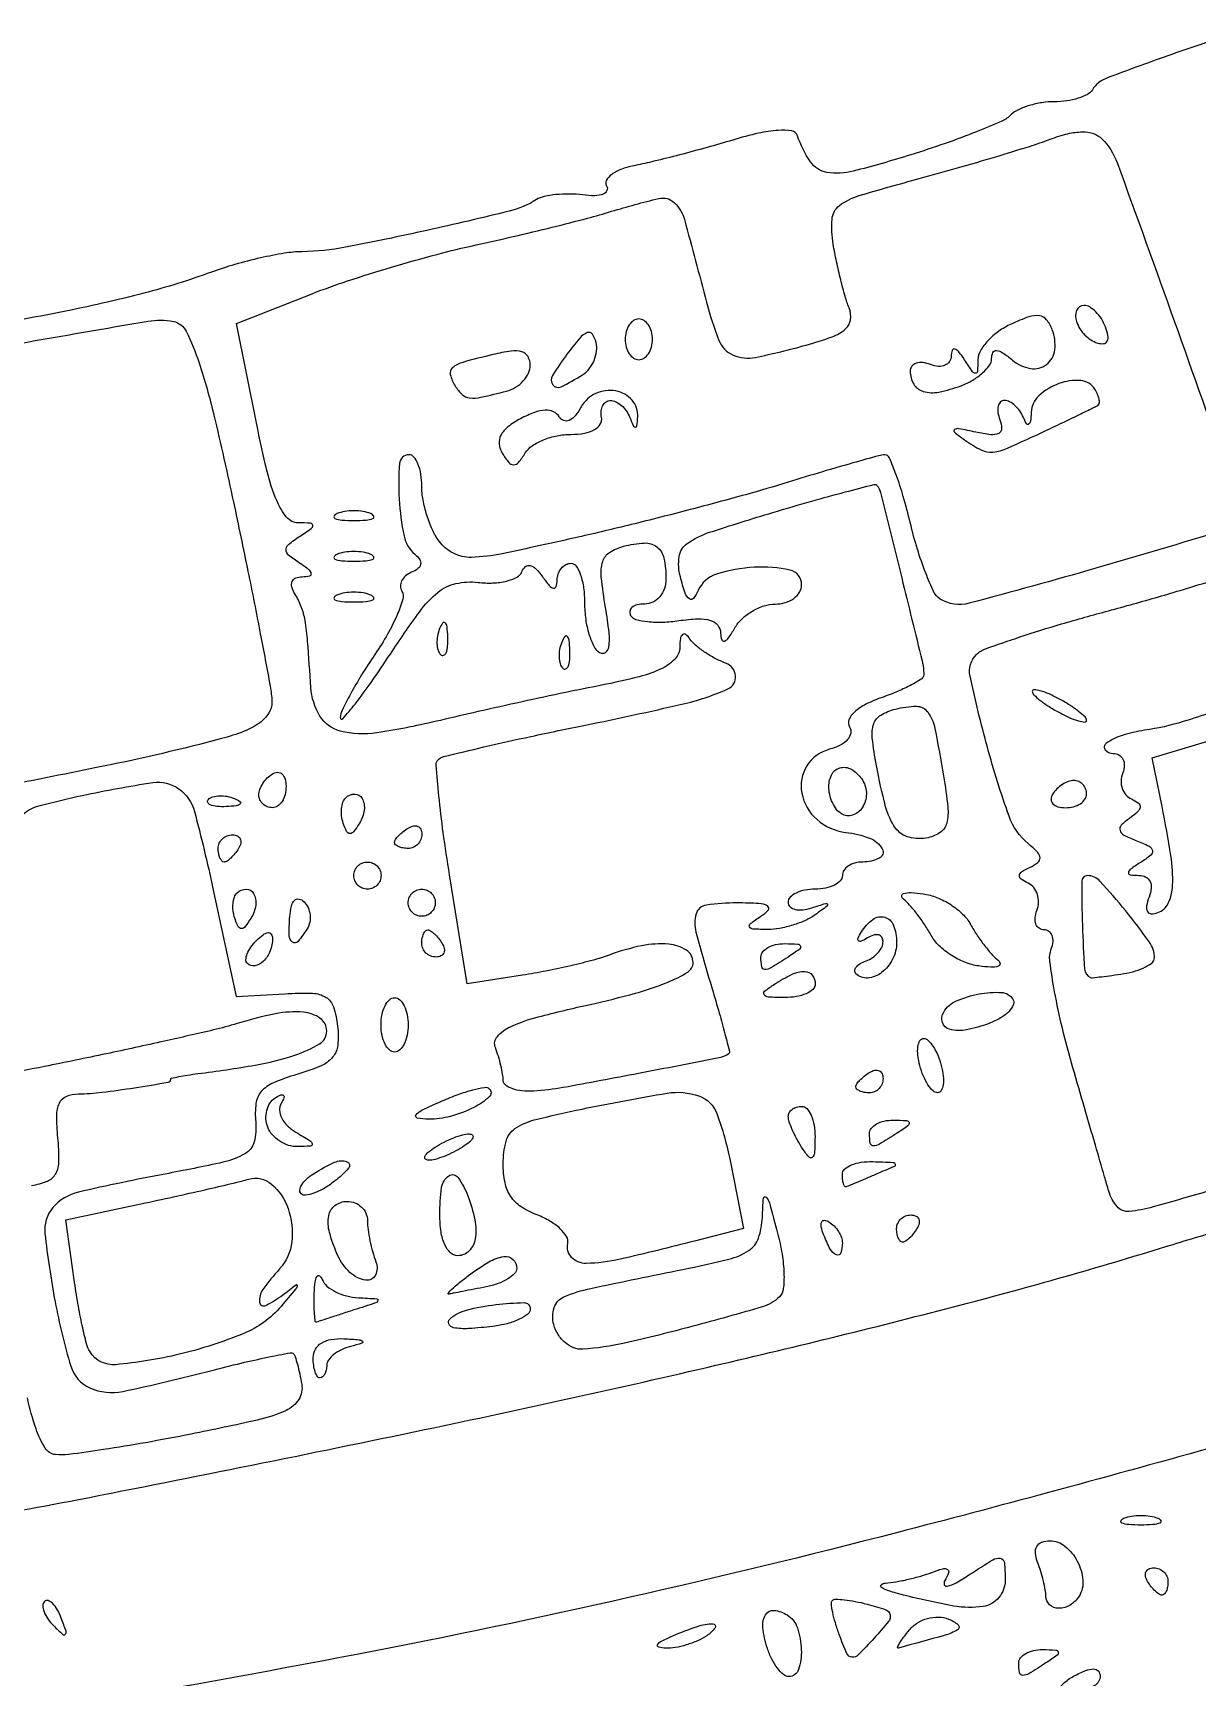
# Model space of a CAD drawing. Extents: x -19 to 322, y 67 to 181.
# Drawn here: x 213.6 to 254.4, y 120.1 to 177.6 of the extents above; entities that cross this region are included whole.
import ezdxf

# ---------------------------------------------------------------- set-up
doc = ezdxf.new("R2010")
doc.units = 0
doc.layers.get('0').update_dxf_attribs({"linetype": 'CONTINUOUS'})

msp = doc.modelspace()

# ---------------------------------------------------------------- linework, layer by layer
for points in [[(255.588, 177.602, 0.004799), (253.354, 176.839, 0.006527), (251.188, 176.044, 0.16453), (250.708, 175.647, -0.134268), (250.535, 175.486, -0.044354), (250.212, 175.351, -0.040431), (249.811, 175.259, -0.036118), (249.384, 175.229, 0.037722), (248.943, 175.195, 0.034645), (248.5, 175.096, 0.036461), (248.116, 174.951, 0.087786), (247.868, 174.777, -0.092721), (247.541, 174.553, -0.008874), (246.647, 174.177, -0.011068), (245.554, 173.769, -0.008514), (244.344, 173.37, -0.012114), (242.335, 172.797, -0.10557), (241.413, 172.758, -0.203403), (240.839, 173.124, -0.06613), (240.375, 174.041, 0.275174), (240.177, 174.206, 0.056967), (239.705, 174.228, 0.039397), (239.017, 174.127, 0.016473), (238.11, 173.887, -0.004994), (237.211, 173.628, -0.004091), (236.246, 173.368, -0.004133), (235.354, 173.144, -0.010872), (234.71, 173.003, 0.036992), (234.231, 172.871, 0.068567), (233.874, 172.685, 0.111913), (233.689, 172.48, 0.272), (233.694, 172.283, -0.245956), (233.706, 172.118, -0.201815), (233.576, 171.994, -0.089568), (233.28, 171.939, -0.033611), (232.857, 171.965, 0.029128), (232.391, 171.998, 0.028168), (231.919, 171.977, 0.029349), (231.507, 171.911, 0.085096), (231.24, 171.802, -0.079466), (230.28, 171.398, -0.005466), (227.403, 170.726, -0.00736), (224.552, 170.137, -0.043188), (223.033, 169.98, 0.036554), (222.411, 169.925, 0.014706), (221.572, 169.762, 0.01446), (220.676, 169.533, 0.017755), (219.855, 169.265, -0.024313), (217.488, 168.529, -0.013994), (214.577, 167.863, -0.009001), (211.79, 167.359, -0.132605)], [(255.307, 160.234, -0.004417), (250.828, 158.899, -0.005538), (246.389, 157.673, -0.205858), (245.376, 157.823, -0.14445), (245.158, 158.066, -0.017456), (244.871, 158.73, -0.01958), (244.581, 159.564, -0.014956), (244.328, 160.496, 0.011549), (244.087, 161.407, 0.018282), (243.834, 162.174, 0.012751), (243.594, 162.775, 0.302988), (243.449, 162.87, 0.064127), (243.23, 162.839, 0.001836), (242.323, 162.586, 0.003694), (241.257, 162.277, 0.00253), (240.051, 161.91, -0.007629), (238.566, 161.475, -0.003492), (236.617, 160.951, -0.003458), (234.556, 160.428, -0.004764), (232.697, 159.988, -0.004025), (230.039, 159.408, -0.044638), (228.961, 159.281, -0.125113), (228.329, 159.423, -0.117992), (227.826, 159.85, -0.051075), (227.594, 160.247, -0.03062), (227.398, 160.758, -0.030426), (227.265, 161.296, -0.045818), (227.22, 161.776, 0.038781), (227.188, 162.196, 0.057853), (227.089, 162.551, 0.076056), (226.945, 162.793, 0.22387), (226.774, 162.873, 0.390991), (226.441, 162.566, 0.034954), (226.429, 161.323, 0.036128), (226.601, 160.025, 0.17064), (226.983, 159.392, -0.073956), (227.148, 159.208, -0.196109), (227.182, 159.038, -0.185473), (227.088, 158.886, -0.065723), (226.861, 158.757, 0.077138), (226.653, 158.633, 0.104051), (226.517, 158.461, 0.121575), (226.474, 158.27, 0.133952), (226.528, 158.089, -0.215677), (226.562, 157.823, -0.027306), (226.358, 157.265, -0.028063), (226.025, 156.595, -0.01983), (225.58, 155.881, 0.010393), (225.116, 155.167, 0.013657), (224.725, 154.496, 0.011133), (224.429, 153.925, 0.114528), (224.369, 153.668, 0.690862), (224.458, 153.634, 0.01431), (224.884, 154.145, 0.013941), (225.448, 154.906, 0.006992), (226.121, 155.897, -0.011555), (227.139, 157.368, -0.06449), (227.797, 158.064, -0.117277), (228.418, 158.364, -0.083581), (229.192, 158.404, 0.039009), (229.713, 158.384, 0.04996), (230.188, 158.451, 0.058934), (230.553, 158.587, 0.17748), (230.73, 158.78, -0.119976), (230.859, 158.956, -0.241586), (231.022, 158.993, -0.13962), (231.221, 158.878, -0.038105), (231.454, 158.597, 0.021325), (231.685, 158.297, 0.161814), (231.836, 158.205, 0.393062), (231.931, 158.259, 0.072317), (231.965, 158.478, -0.07833), (232.004, 158.705, -0.089546), (232.11, 158.897, -0.099425), (232.266, 159.026, -0.123684), (232.448, 159.072, -0.251914), (232.63, 158.974, -0.064068), (232.783, 158.661, -0.049716), (232.888, 158.21, -0.032276), (232.923, 157.674, 0.034736), (232.962, 157.115, 0.039508), (233.078, 156.591, 0.04328), (233.247, 156.171, 0.137703), (233.45, 155.951, 0.291505), (233.654, 155.954, 0.218141), (233.777, 156.149, 0.061728), (233.781, 156.65, 0.012865), (233.657, 157.522, -0.015362), (233.51, 158.591, -0.098518), (233.559, 159.132, -0.179389), (233.799, 159.453, -0.079702), (234.29, 159.669, -0.050351), (235.016, 159.783, -0.180574), (235.457, 159.645, -0.179785), (235.701, 159.252, -0.049843), (235.774, 158.517, -0.083687), (235.718, 158.185, -0.092952), (235.556, 157.902, -0.100538), (235.316, 157.713, -0.116848), (235.033, 157.646, 0.053337), (234.767, 157.618, 0.115624), (234.582, 157.53, 0.188164), (234.507, 157.4, 0.178566), (234.537, 157.25, 0.190128), (234.724, 157.111, 0.039397), (235.135, 157.033, 0.036223), (235.657, 157.014, 0.027275), (236.228, 157.066, -0.026419), (236.89, 157.128, -0.082652), (237.332, 157.073, -0.147995), (237.587, 156.904, -0.169341), (237.689, 156.631, 0.067024), (237.726, 156.398, 0.432731), (237.821, 156.351, 0.15537), (237.966, 156.464, 0.018511), (238.188, 156.815, -0.0733), (238.442, 157.133, -0.054601), (238.802, 157.402, -0.055025), (239.209, 157.585, -0.07832), (239.599, 157.646, 0.071598), (239.953, 157.697, 0.086819), (240.254, 157.846, 0.100366), (240.455, 158.066, 0.135409), (240.526, 158.325, 0.351355), (240.12, 158.832, 0.068981), (238.872, 158.934, 0.062012), (237.538, 158.691, 0.217281), (236.904, 158.121, -0.064463), (236.739, 157.846, -0.408594), (236.593, 157.827, -0.151056), (236.448, 158.029, -0.015592), (236.278, 158.597, -0.099219), (236.234, 159.306, -0.209556), (236.517, 159.767, -0.073423), (237.302, 160.158, -0.005896), (239.515, 160.851, -0.0035), (240.883, 161.251, -0.005695), (242.051, 161.57, -0.001411), (243.069, 161.832, -0.289246), (243.163, 161.801, -0.112859), (243.288, 161.554, -0.000463), (244.03, 158.562, -0.000821), (244.744, 155.654, -0.059845), (244.803, 155.167, -0.253274), (244.73, 155.032, -0.020878), (244.374, 154.82, -0.023948), (243.901, 154.594, -0.015967), (243.342, 154.379, 0.032838), (242.776, 154.139, 0.066947), (242.378, 153.866, 0.107871), (242.183, 153.595, 0.24483), (242.201, 153.35, -0.182126), (242.245, 153.127, -0.141363), (242.137, 152.902, -0.095587), (241.877, 152.704, -0.051312), (241.499, 152.562, 0.19058), (240.711, 151.985, 0.191259), (240.532, 151.026, 0.165654), (241.065, 150.101, 0.152519), (242.07, 149.655, -0.06052), (242.903, 149.455, -0.175399), (243.348, 149.078, -0.43138), (243.25, 148.755, -0.115932), (242.664, 148.617, 0.064853), (242.392, 148.582, 0.082425), (242.161, 148.478, 0.098894), (242.007, 148.323, 0.148195), (241.952, 148.142, -0.191087), (241.88, 147.961, -0.088204), (241.672, 147.807, -0.068025), (241.365, 147.702, -0.048028), (241.001, 147.667, 0.046464), (240.637, 147.633, 0.06642), (240.33, 147.532, 0.086521), (240.123, 147.382, 0.196096), (240.051, 147.207, 0.210007), (240.118, 147.053, 0.129469), (240.295, 146.96, 0.085879), (240.564, 146.945, 0.049125), (240.882, 147.014, -0.003969), (241.368, 147.166, -0.369295), (241.431, 147.138, -0.360133), (241.414, 147.071, -0.003906), (241.001, 146.769, -0.050985), (240.659, 146.572, -0.030205), (240.219, 146.406, -0.029982), (239.754, 146.293, -0.044819), (239.338, 146.256, -0.011288), (238.821, 146.268, -0.26855), (238.703, 146.343, -0.367612), (238.73, 146.46, -0.01604), (239.1, 146.717, 0.07201), (239.352, 146.936, 0.473162), (239.327, 147.079, 0.116665), (239.032, 147.164, 0.010814), (238.269, 147.184, 0.036148), (237.188, 147.111, 0.294814), (236.831, 146.803, 0.137749), (236.825, 146.164, 0.007248), (237.391, 144.178, -0.003409), (237.641, 143.326, -0.005575), (237.84, 142.6, -0.001316), (238.004, 141.966, -0.309403), (237.985, 141.913, -0.107465), (237.632, 141.76, -0.000985), (234.812, 141.214, -0.002617), (232.179, 140.723, -0.030544), (231.141, 140.6, -0.038897), (230.731, 140.608, -0.059841), (230.386, 140.685, -0.080906), (230.151, 140.813, -0.231564), (230.072, 140.975, 0.042739), (230.053, 141.192, 0.015666), (229.991, 141.492, 0.015397), (229.903, 141.819, 0.01783), (229.799, 142.123, -0.278203), (229.868, 142.512, -0.106695), (230.327, 142.853, -0.043582), (231.302, 143.197, -0.008384), (233.125, 143.635, 0.011607), (234.709, 144.026, 0.030362), (235.82, 144.402, 0.04027), (236.534, 144.762, 0.26149), (236.724, 145.101, 0.256701), (236.489, 145.529, 0.120033), (235.87, 145.739, 0.072676), (234.924, 145.685, 0.037865), (233.785, 145.36, -0.022783), (233.23, 145.183, -0.008607), (232.44, 144.985, -0.008504), (231.572, 144.799, -0.010262), (230.75, 144.655), (228.815, 144.356), (228.195, 148.169, -0.005963), (227.974, 149.647, -0.009265), (227.821, 150.926, -0.004122), (227.722, 152.008, -0.220731), (227.791, 152.197, -0.137891), (227.984, 152.306, -0.001652), (229.398, 152.643, -0.004809), (231.045, 153.013, -0.003107), (232.959, 153.411, 0.006858), (236.333, 154.14, 0.047171), (237.942, 154.674, 0.321522), (238.212, 155.132, 0.289632), (237.873, 155.576, -0.032057), (237.499, 155.743, -0.027279), (237.127, 155.964, -0.028191), (236.811, 156.204, -0.066543), (236.613, 156.423, 0.073605), (236.469, 156.579, 0.352675), (236.356, 156.579, 0.1906), (236.279, 156.442, 0.032157), (236.257, 156.135, -0.187096), (236.095, 155.73, -0.092637), (235.644, 155.396, -0.050793), (234.835, 155.1, -0.014137), (233.517, 154.804, 0.003479), (232.261, 154.55, 0.00193), (230.732, 154.223, 0.001924), (229.186, 153.88, 0.003106), (227.873, 153.575, -0.020749), (225.645, 153.139, -0.100424), (224.364, 153.202, -0.195892), (223.654, 153.725, -0.1215), (223.338, 154.727, 0.002813), (223.224, 156.344, 0.023244), (223.134, 157.075, 0.049573), (223.003, 157.551, 0.046686), (222.779, 158.003, -0.068137), (222.671, 158.246, -0.172505), (222.683, 158.436, -0.199414), (222.808, 158.559, -0.092745), (223.034, 158.604, 0.044839), (223.296, 158.63, 0.413562), (223.353, 158.716, 0.185872), (223.271, 158.848, 0.016523), (222.944, 159.079, -0.02521), (222.556, 159.362, -0.226004), (222.468, 159.547, -0.226004), (222.556, 159.732, -0.02521), (222.944, 160.015, 0.009101), (223.352, 160.294, 0.272688), (223.401, 160.403, 0.364828), (223.326, 160.475, 0.012658), (222.89, 160.49, -0.223238), (222.489, 160.683, -0.071879), (222.14, 161.266, -0.039499), (221.804, 162.292, -0.010349), (221.431, 163.984), (220.737, 167.471), (223.385, 168.51, -0.013753), (224.621, 168.956, -0.007465), (226.162, 169.44, -0.007432), (227.746, 169.885, -0.011662), (229.121, 170.216, 0.00405), (230.426, 170.509, 0.003498), (231.79, 170.837, 0.003522), (233.023, 171.152, 0.010218), (233.87, 171.393, -0.016279), (235.522, 171.841, -0.254162), (236.069, 171.693, -0.135776), (236.421, 171.103, -0.003821), (237.19, 168.219, 0.031185), (237.63, 166.868, 0.198949), (238.122, 166.361, 0.154001), (238.904, 166.281, 0.016844), (240.683, 166.71, 0.019254), (241.593, 167.001, 0.091882), (242.062, 167.277, 0.18193), (242.237, 167.6, 0.12911), (242.187, 168.015, -0.024111), (242.049, 168.419, -0.009046), (241.894, 168.997, -0.008937), (241.747, 169.635, -0.010729), (241.632, 170.239, -0.059149), (241.591, 171.114, -0.215104), (241.848, 171.593, -0.091226), (242.539, 171.945, -0.006373), (244.643, 172.54, 0.003568), (245.984, 172.912, 0.003502), (247.329, 173.306, 0.003446), (248.503, 173.667, 0.013274), (249.225, 173.916, -0.028177), (249.849, 174.11, -0.059553), (250.35, 174.174, -0.080902), (250.745, 174.113, -0.118138), (251.043, 173.93, -0.1094), (251.575, 173.097, -0.001575), (253.585, 167.527, -0.001961), (255.526, 162.026, -0.084044)], [(213.113, 166.767, -0.001743), (217.637, 167.549, -0.089883), (218.524, 167.539, -0.236119), (218.97, 167.196, -0.032911), (219.423, 166.085, -0.022156), (219.94, 164.261, -0.005397), (220.627, 161.21, -0.002172), (221.135, 158.784, -0.003023), (221.567, 156.608, -0.001853), (221.912, 154.774, -0.038673), (221.971, 154.219, -0.148098), (221.865, 153.833, -0.095294), (221.546, 153.491, -0.064972), (221, 153.192, -0.028175), (220.211, 152.935, -0.014543), (216.057, 151.966, -0.003272), (208.932, 150.569, -0.002885)], [(256.231, 137.523, -0.001501), (252.841, 136.542, -0.048105), (251.994, 136.385, -0.240116), (251.573, 136.556, -0.109177), (251.281, 137.094, 0.000571), (251.134, 137.602, 0.000071), (250.814, 138.706, 0.000084), (250.433, 140.018, 0.000069), (250.027, 141.416, -0.011008), (249.657, 142.801, -0.014617), (249.386, 144.077, -0.011898), (249.218, 145.14, -0.125463), (249.269, 145.574, 0.067798), (249.329, 145.829, 0.115584), (249.3, 146.045, 0.15246), (249.187, 146.188, 0.151379), (249.014, 146.241, -0.155258), (248.841, 146.296, -0.152202), (248.73, 146.442, -0.113648), (248.702, 146.662, -0.066163), (248.764, 146.923, 0.083089), (248.822, 147.204, 0.086686), (248.783, 147.484, 0.092542), (248.655, 147.719, 0.112684), (248.459, 147.874, -0.042663), (248.211, 148.018, -0.269203), (248.152, 148.146, -0.231942), (248.231, 148.275, -0.033409), (248.511, 148.428, 0.05217), (248.798, 148.599, 0.252265), (248.876, 148.765, 0.181555), (248.788, 148.962, 0.027171), (248.462, 149.259, -0.137463), (247.788, 150.22, -0.017809), (247.031, 152.637, -0.013978), (246.424, 155.123, -0.254592), (246.647, 155.879, -0.111327), (246.97, 156.083, -0.005454), (248.173, 156.496, -0.00862), (249.627, 156.95, -0.006098), (251.273, 157.412, 0.005252), (253.019, 157.899, 0.005081), (254.774, 158.427, 0.005027)], [(255.872, 154.196, -0.012096), (253.891, 153.532, -0.039093), (252.537, 153.229, 0.04148), (251.755, 153.049, 0.080669), (251.185, 152.76, 0.43036), (251.158, 152.547, 0.225092), (251.427, 152.419, -0.126709), (251.637, 152.365, -0.151169), (251.778, 152.219, -0.128588), (251.825, 151.997, -0.080517), (251.771, 151.737, 0.082155), (251.714, 151.459, 0.090516), (251.753, 151.187, 0.098237), (251.88, 150.963, 0.117578), (252.076, 150.823, -0.063078), (252.314, 150.688, -0.262904), (252.378, 150.543, -0.184624), (252.293, 150.373, -0.03257), (252.01, 150.145, 0.043699), (251.722, 149.903, 0.272886), (251.676, 149.723, 0.206806), (251.81, 149.56, 0.026708), (252.234, 149.371, -0.020864), (252.692, 149.173, -0.233663), (252.81, 149.021, -0.281109), (252.75, 148.855, -0.028383), (252.393, 148.599, 0.012604), (252.041, 148.364, 0.211977), (251.971, 148.246, 0.414052), (252.031, 148.17, 0.027556), (252.338, 148.149, -0.111966), (252.579, 148.092, -0.170433), (252.729, 147.939, -0.137562), (252.769, 147.699, -0.064552), (252.694, 147.39, 0.043742), (252.605, 147.079, 0.177281), (252.636, 146.887, 0.265178), (252.769, 146.807, 0.089797), (253, 146.844, 0.203563), (253.366, 147.175, 0.098483), (253.517, 147.801, 0.048689), (253.457, 148.84, 0.011358), (253.15, 150.56), (252.804, 152.265), (257.357, 153.632, 0.010384)], [(213.257, 150.292, -0.118137), (213.808, 150.586, -0.010788), (215.333, 150.947, -0.015539), (217.803, 151.397, -0.194358), (218.709, 151.18, -0.174748), (219.26, 150.385, -0.012093), (219.908, 147.69), (220.72, 143.911), (222.426, 144.007, -0.02099), (223.397, 144.021, -0.131445), (223.869, 143.88, -0.180503), (224.13, 143.546, -0.047573), (224.275, 142.872, -0.054053), (224.28, 142.208, -0.15113), (224.1, 141.784, -0.119114), (223.68, 141.475, -0.027704), (222.849, 141.18, 0.028292), (222.029, 140.888, 0.114677), (221.602, 140.579, 0.147593), (221.413, 140.159, 0.058248), (221.405, 139.519, -0.091986), (221.349, 138.821, -0.199016), (221.027, 138.403, -0.076999), (220.259, 138.107, -0.006905), (218.231, 137.695, 0.010081), (215.194, 137.059, 0.159552), (214.303, 136.52, 0.208391), (214.022, 135.615, 0.018951), (214.38, 133.225, 0.025983), (214.928, 130.973, 0.21906), (215.6, 130.209, 0.157372), (216.751, 130.087, 0.012056), (219.823, 130.809, -0.005132), (220.898, 131.077, -0.008161), (221.823, 131.282, -0.003011), (222.615, 131.439, -0.254501), (222.728, 131.403, -0.115206), (222.785, 131.307, -0.010269), (222.865, 131.035, -0.012962), (222.945, 130.702, -0.009751), (223.017, 130.333, -0.186451), (222.912, 129.803, -0.147007), (222.467, 129.417, -0.05056), (221.454, 129.08, -0.006057), (219.142, 128.591, -0.004979), (217.543, 128.29, -0.006575), (216.08, 128.049, -0.004867), (214.853, 127.876, -0.06228), (214.39, 127.873, -0.229781), (214.03, 128.104, -0.05301), (213.712, 128.774, -0.034132), (213.412, 129.862, -0.010859)], [(213.558, 137.298, 0.060798), (214.108, 137.446, 0.172757), (214.4, 137.705, 0.125314), (214.515, 138.151, 0.025903), (214.476, 138.967, -0.023729), (214.435, 139.744, -0.110412), (214.53, 140.18, -0.186219), (214.772, 140.413, -0.095396), (215.189, 140.501, 0.024773), (216.021, 140.558, 0.009769), (217.158, 140.715, 0.002793), (218.341, 140.909, 0.365772), (218.429, 141.014, -0.348987), (218.457, 141.049, -0.006225), (218.708, 141.104, -0.012583), (219.015, 141.159, -0.007695), (219.38, 141.21, 0.013108), (221.387, 141.509, 0.036148), (222.773, 141.857, 0.053957), (223.638, 142.25, 0.265091), (223.894, 142.699, 0.24268), (223.665, 143.144, 0.134393), (223.076, 143.359, 0.070398), (222.1, 143.304, 0.025856), (220.757, 142.963, -0.017746), (219.927, 142.738, -0.002536), (218.207, 142.346, -0.002881), (216.167, 141.903, -0.002455), (214.01, 141.459, 0.003327), (210.547, 140.741, 0.05038)], [(210.575, 125.507, 0.010916), (215.205, 126.304, 0.003404), (227.322, 128.749, 0.005618), (237.521, 130.999, 0.006624), (246.114, 133.117, 0.011063), (253.278, 135.154, -0.003155), (255.352, 135.78, -0.005147)], [(260.449, 129.67, -0.000356), (254.837, 128.1, -0.002128), (249.167, 126.544, -0.002602), (243.852, 125.14, -0.015694), (225.01, 120.892, -0.012372), (204.382, 117.444, -0.012283), (183.415, 114.994, -0.014636), (163.544, 113.751, -0.01034)]]:
    msp.add_lwpolyline(points, format="xyb")
for points in [[(251.168, 167.348, 0.049992), (251.023, 167.636, 0.054888), (250.827, 167.879, 0.062067), (250.614, 168.046, 0.13514), (250.415, 168.101, 0.310331), (250.156, 167.923, 0.180578), (250.153, 167.531, 0.106345), (250.445, 167.064, 0.120025), (250.892, 166.784, 0.108271), (251.102, 166.761, 0.257062), (251.226, 166.849, 0.161356), (251.253, 167.046, 0.045328)], [(235.299, 166.913, 0.064853), (235.263, 167.185, 0.082425), (235.159, 167.416, 0.098894), (235.005, 167.57, 0.148195), (234.824, 167.625, 0.148195), (234.642, 167.57, 0.098894), (234.488, 167.416, 0.082425), (234.384, 167.185, 0.064853), (234.348, 166.913, 0.064853), (234.384, 166.64, 0.082425), (234.488, 166.409, 0.098894), (234.642, 166.255, 0.148195), (234.824, 166.2, 0.148195), (235.005, 166.255, 0.098894), (235.159, 166.409, 0.082425), (235.263, 166.64, 0.064853)], [(246.11, 165.29, 0.041899), (246.519, 165.485, 0.049803), (246.865, 165.736, 0.057242), (247.103, 166.003, 0.154765), (247.179, 166.243, -0.113445), (247.226, 166.45, -0.309355), (247.35, 166.52, -0.130572), (247.566, 166.444, -0.023067), (247.912, 166.183, 0.13036), (248.537, 165.894, 0.210023), (249.098, 166.031, 0.20163), (249.391, 166.545, 0.122483), (249.304, 167.25, 0.078917), (249.105, 167.595, 0.190328), (248.853, 167.737, 0.119647), (248.485, 167.7, 0.023718), (247.867, 167.448, 0.046512), (247.424, 167.191, 0.049854), (247.047, 166.861, 0.055552), (246.787, 166.512, 0.129244), (246.7, 166.2, -0.012967), (246.683, 165.789, -0.394644), (246.614, 165.725, -0.246494), (246.509, 165.78, -0.00759), (246.228, 166.2, 0.024208), (246.029, 166.478, 0.156742), (245.887, 166.573, 0.394239), (245.796, 166.526, 0.083809), (245.761, 166.333, -0.140917), (245.701, 166.135, -0.150353), (245.546, 166.005, -0.119728), (245.313, 165.967, -0.072898), (245.04, 166.028, 0.0611), (244.768, 166.096, 0.107256), (244.537, 166.075, 0.150541), (244.386, 165.97, 0.16858), (244.328, 165.803, 0.133844), (244.453, 165.345, 0.191794), (244.781, 165.09, 0.120077), (245.334, 165.067, 0.041008)], [(232.851, 165.67, 0.084991), (233.083, 165.88, 0.067856), (233.255, 166.172, 0.068081), (233.341, 166.497, 0.086854), (233.326, 166.807, 0.099478), (233.198, 167.093, 0.347216), (233.016, 167.146, 0.121586), (232.752, 166.954, 0.015172), (232.307, 166.394, 0.023791), (231.799, 165.641, 0.306684), (231.815, 165.319, 0.36005), (232.101, 165.25, 0.027181)], [(230.19, 165.102, 0.072554), (230.508, 165.236, 0.070605), (230.778, 165.457, 0.075785), (230.96, 165.727, 0.11069), (231.022, 166.006, 0.13092), (230.942, 166.306, 0.19535), (230.731, 166.471, 0.103863), (230.347, 166.498, 0.024975), (229.715, 166.38, 0.008171), (228.657, 166.107, 0.106302), (228.299, 165.921, 0.290483), (228.22, 165.677, 0.075595), (228.389, 165.281, 0.066534), (228.638, 164.977, 0.164538), (228.898, 164.859, 0.080328), (229.293, 164.883, 0.008539)], [(249.08, 163.72, 0.001095), (249.729, 164.028, 0.001568), (250.303, 164.305, 0.000839), (250.788, 164.542, 0.024266), (250.909, 164.608, 0.243381), (250.953, 164.681, 0.067986), (250.943, 164.817, 0.052228), (250.887, 164.989, 0.034194), (250.79, 165.173, 0.240601), (250.301, 165.47, 0.10602), (249.531, 165.362, 0.099336), (248.836, 164.938, 0.196659), (248.567, 164.362, -0.018708), (248.54, 164.047, -0.220013), (248.476, 163.945, -0.430284), (248.395, 163.964, -0.035851), (248.29, 164.18, 0.056357), (248.167, 164.407, 0.057449), (247.997, 164.6, 0.063419), (247.808, 164.73, 0.120376), (247.629, 164.774, 0.193026), (247.491, 164.719, 0.144932), (247.409, 164.575, 0.096536), (247.4, 164.356, 0.053503), (247.469, 164.096, -0.087905), (247.528, 163.791, -0.285595), (247.426, 163.622, -0.148678), (247.153, 163.573, -0.025122), (246.622, 163.662, 0.006656), (246.029, 163.785, 0.198201), (245.881, 163.755, 0.504484), (245.877, 163.664, 0.015068), (246.228, 163.397, 0.036465), (246.816, 163.039, 0.147871), (247.224, 162.964, 0.076759), (247.738, 163.104, 0.005545)], [(230.848, 162.935, -0.104861), (231.091, 163.185, -0.050617), (231.488, 163.395, -0.047068), (231.963, 163.538, -0.049618), (232.448, 163.586, 0.043529), (232.916, 163.627, 0.083466), (233.27, 163.752, 0.125613), (233.473, 163.945, 0.192646), (233.517, 164.18, -0.07063), (233.504, 164.407, -0.101674), (233.561, 164.6, -0.125269), (233.677, 164.727, -0.146628), (233.834, 164.774, -0.117038), (234.018, 164.73, -0.06394), (234.212, 164.6, -0.058299), (234.385, 164.407, -0.058288), (234.509, 164.18, 0.01027), (234.639, 163.875, 0.30932), (234.707, 163.834, 0.36718), (234.759, 163.884, 0.011982), (234.786, 164.195, 0.197506), (234.586, 164.781, 0.169937), (234.016, 165.104, 0.151545), (233.317, 165.019, 0.160872), (232.808, 164.553, -0.04344), (232.595, 164.239, -0.115992), (232.383, 164.076, -0.200574), (232.191, 164.07, -0.164066), (232.033, 164.202, 0.147657), (231.831, 164.38, 0.120764), (231.546, 164.435, 0.079005), (231.167, 164.355, 0.031544), (230.683, 164.134, 0.041894), (230.239, 163.847, 0.10527), (229.992, 163.554, 0.146986), (229.93, 163.25, 0.116067), (230.037, 162.93, 0.031898), (230.268, 162.604, 0.227973), (230.438, 162.523, 0.222977), (230.61, 162.605, 0.03056)], [(225.438, 160.812, 0.057986), (225.168, 160.886, 0.037979), (224.844, 160.911, 0.037979), (224.521, 160.886, 0.057986), (224.25, 160.812, 0.174857), (224.151, 160.723, 0.447206), (224.18, 160.643, 0.078554), (224.421, 160.587, 0.017491), (224.844, 160.572, 0.017491), (225.268, 160.587, 0.078554), (225.509, 160.643, 0.447206), (225.538, 160.723, 0.174857)], [(225.438, 159.386, 0.057986), (225.168, 159.461, 0.037979), (224.844, 159.485, 0.037979), (224.521, 159.461, 0.057986), (224.25, 159.386, 0.174857), (224.151, 159.297, 0.447206), (224.18, 159.217, 0.078554), (224.421, 159.162, 0.017491), (224.844, 159.147, 0.017491), (225.268, 159.162, 0.078554), (225.509, 159.217, 0.447206), (225.538, 159.297, 0.174857)], [(225.438, 157.961, 0.057986), (225.168, 158.035, 0.037979), (224.844, 158.06, 0.037979), (224.521, 158.035, 0.057986), (224.25, 157.961, 0.174857), (224.151, 157.872, 0.447206), (224.18, 157.792, 0.078554), (224.421, 157.736, 0.017491), (224.844, 157.721, 0.017491), (225.268, 157.736, 0.078554), (225.509, 157.792, 0.447206), (225.538, 157.872, 0.174857)], [(228.133, 156.498, 0.018894), (228.105, 156.852, 0.168741), (228.038, 156.991, 0.470617), (227.951, 156.983, 0.054073), (227.846, 156.785, 0.051402), (227.772, 156.525, 0.05415), (227.754, 156.26, 0.060344), (227.792, 156.029, 0.126455), (227.884, 155.874, 0.296942), (227.988, 155.852, 0.208169), (228.075, 155.939, 0.077125), (228.128, 156.167, 0.028489)], [(232.41, 156.023, 0.018894), (232.382, 156.377, 0.168741), (232.315, 156.516, 0.470617), (232.228, 156.508, 0.054073), (232.123, 156.31, 0.051402), (232.049, 156.05, 0.05415), (232.031, 155.785, 0.060344), (232.069, 155.554, 0.126455), (232.161, 155.399, 0.296942), (232.265, 155.377, 0.208169), (232.352, 155.464, 0.077125), (232.405, 155.692, 0.028489)], [(250.505, 153.573, 0.205392), (250.454, 153.694, 0.023718), (250.226, 153.891, 0.025446), (249.919, 154.108, 0.018122), (249.555, 154.32, 0.018363), (249.19, 154.498, 0.03505), (248.884, 154.609, 0.048507), (248.667, 154.649, 0.439016), (248.604, 154.591, 0.205392), (248.656, 154.47, 0.023718), (248.884, 154.274, 0.025446), (249.191, 154.057, 0.018122), (249.555, 153.845, 0.018363), (249.92, 153.666, 0.03505), (250.226, 153.555, 0.048507), (250.442, 153.516, 0.439016)], [(243.143, 151.997, -0.018245), (242.999, 152.957, -0.110145), (243.052, 153.456, -0.180451), (243.299, 153.759, -0.068689), (243.811, 153.971, -0.061944), (244.545, 154.069, -0.243609), (244.94, 153.869, -0.106805), (245.192, 153.289, -0.008444), (245.496, 151.629, -0.014008), (245.645, 150.535, -0.088343), (245.607, 149.976, -0.179591), (245.389, 149.657, -0.102333), (244.956, 149.468, -0.11404), (244.289, 149.481, -0.177265), (243.818, 149.802, -0.09171), (243.468, 150.545, -0.017833)], [(221.518, 150.965, -0.089642), (221.553, 151.158, -0.053229), (221.658, 151.367, -0.051032), (221.811, 151.561, -0.06081), (221.993, 151.706, -0.139169), (222.174, 151.757, -0.191142), (222.329, 151.696, -0.138808), (222.434, 151.521, -0.066118), (222.468, 151.259, -0.062283), (222.433, 150.976, -0.080552), (222.329, 150.736, -0.097988), (222.174, 150.575, -0.153634), (221.993, 150.518, -0.092995), (221.812, 150.552, -0.096318), (221.658, 150.649, -0.099231), (221.554, 150.795, -0.105429)], [(241.476, 151.259, -0.131397), (241.596, 151.705, -0.221941), (241.907, 151.923, -0.194118), (242.309, 151.838, -0.106623), (242.664, 151.469, -0.144545), (242.793, 150.996, -0.137775), (242.649, 150.519, -0.173073), (242.308, 150.255, -0.22115), (241.919, 150.301, -0.093559), (241.749, 150.456, -0.052935), (241.606, 150.695, -0.050295), (241.509, 150.977, -0.057944)], [(250.505, 150.993, 0.092995), (250.471, 151.175, 0.096318), (250.374, 151.329, 0.099231), (250.229, 151.432, 0.105429), (250.058, 151.469, 0.089642), (249.865, 151.434, 0.053229), (249.656, 151.329, 0.051032), (249.463, 151.175, 0.06081), (249.317, 150.993, 0.139169), (249.266, 150.813, 0.191142), (249.327, 150.658, 0.138808), (249.502, 150.553, 0.066118), (249.764, 150.518, 0.062283), (250.048, 150.554, 0.080552), (250.288, 150.658, 0.097988), (250.448, 150.812, 0.153634)], [(219.746, 150.805, -0.126455), (219.901, 150.897, -0.060344), (220.132, 150.935, -0.05415), (220.397, 150.917, -0.051402), (220.657, 150.843, -0.054073), (220.855, 150.737, -0.470617), (220.863, 150.651, -0.168741), (220.724, 150.584, -0.018894), (220.37, 150.556, -0.028489), (220.039, 150.561, -0.077125), (219.811, 150.613, -0.208169), (219.724, 150.701, -0.296942)], [(224.557, 150.865, -0.198339), (224.872, 150.996, -0.274516), (225.13, 150.844, -0.160291), (225.206, 150.434, -0.105175), (225.043, 149.979, -0.024362), (224.838, 149.682, -0.233206), (224.705, 149.615, -0.286646), (224.59, 149.687, -0.033951), (224.47, 149.977, -0.052621), (224.415, 150.228, -0.052345), (224.413, 150.486, -0.057227), (224.462, 150.711, -0.115259)], [(226.27, 149.302, -0.151918), (226.301, 149.402, -0.038439), (226.41, 149.536, -0.035638), (226.563, 149.677, -0.029505), (226.745, 149.805, -0.082592), (226.927, 149.88, -0.161196), (227.081, 149.865, -0.182303), (227.183, 149.764, -0.108972), (227.22, 149.596, -0.093332), (227.184, 149.404, -0.09642), (227.081, 149.24, -0.099167), (226.927, 149.131, -0.105053), (226.745, 149.093, -0.042167), (226.563, 149.108, -0.061769), (226.41, 149.154, -0.081139), (226.305, 149.222, -0.210953)], [(220.092, 149.093, -0.105053), (220.131, 149.274, -0.099167), (220.24, 149.428, -0.09642), (220.404, 149.532, -0.093332), (220.596, 149.568, -0.108972), (220.764, 149.531, -0.182303), (220.865, 149.428, -0.161196), (220.88, 149.274, -0.082592), (220.805, 149.093, -0.029505), (220.677, 148.911, -0.035638), (220.536, 148.757, -0.038439), (220.402, 148.648, -0.151918), (220.302, 148.617, -0.210953), (220.222, 148.653, -0.081139), (220.154, 148.757, -0.061769), (220.108, 148.911, -0.042167)], [(224.844, 148.142, -0.099038), (224.881, 148.323, -0.097945), (224.984, 148.478, -0.097945), (225.138, 148.581, -0.099038), (225.32, 148.617, -0.099038), (225.501, 148.581, -0.097945), (225.655, 148.478, -0.097945), (225.759, 148.323, -0.099038), (225.795, 148.142, -0.099038), (225.759, 147.961, -0.097945), (225.655, 147.807, -0.097945), (225.501, 147.703, -0.099038), (225.32, 147.667, -0.099038), (225.138, 147.703, -0.097945), (224.984, 147.807, -0.097945), (224.881, 147.961, -0.099038)], [(251.812, 144.711, 0.032544), (252.221, 144.804, 0.046466), (252.567, 144.943, 0.056137), (252.808, 145.103, 0.221584), (252.881, 145.26, 0.155419), (252.705, 145.815, 0.016561), (251.875, 146.906, 0.014616), (250.974, 147.949, 0.210362), (250.536, 148.142, 0.413248), (250.337, 147.944, 0.008546), (250.359, 146.403, 0.008976), (250.434, 144.862, 0.294454), (250.646, 144.576, 0.115663), (250.718, 144.567, 0.00324), (251.029, 144.601, 0.006467), (251.395, 144.648, 0.004379)], [(220.756, 147.538, -0.198339), (221.071, 147.669, -0.274516), (221.328, 147.517, -0.160291), (221.404, 147.108, -0.105175), (221.241, 146.653, -0.024362), (221.037, 146.356, -0.233206), (220.903, 146.289, -0.286646), (220.788, 146.36, -0.033951), (220.669, 146.651, -0.052621), (220.614, 146.902, -0.052345), (220.612, 147.159, -0.057227), (220.66, 147.385, -0.115259)], [(226.745, 147.192, -0.099038), (226.782, 147.373, -0.097945), (226.885, 147.527, -0.097945), (227.039, 147.631, -0.099038), (227.22, 147.667, -0.099038), (227.402, 147.631, -0.097945), (227.556, 147.527, -0.097945), (227.659, 147.373, -0.099038), (227.696, 147.192, -0.099038), (227.659, 147.01, -0.097945), (227.556, 146.856, -0.097945), (227.402, 146.753, -0.099038), (227.22, 146.717, -0.099038), (227.039, 146.753, -0.097945), (226.885, 146.856, -0.097945), (226.782, 147.01, -0.099038)], [(245.065, 146.047, 0.0205), (244.839, 146.421, 0.017806), (244.572, 146.793, 0.018174), (244.307, 147.112, 0.049074), (244.09, 147.312, -0.23124), (244.031, 147.428, -0.340502), (244.096, 147.516, -0.081626), (244.36, 147.546, -0.022154), (244.779, 147.506, -0.061474), (245.261, 147.376, -0.046658), (245.747, 147.124, -0.047644), (246.165, 146.794, -0.076395), (246.442, 146.435, 0.0205), (246.668, 146.062, 0.017806), (246.934, 145.69, 0.018174), (247.199, 145.37, 0.049074), (247.416, 145.171, -0.23124), (247.476, 145.054, -0.340502), (247.41, 144.966, -0.081626), (247.147, 144.937, -0.022154), (246.728, 144.977, -0.061474), (246.246, 145.106, -0.046658), (245.759, 145.359, -0.047644), (245.341, 145.688, -0.076395)], [(222.599, 146.711, -0.04065), (222.655, 147.068, -0.133451), (222.769, 147.275, -0.256795), (222.922, 147.322, -0.14663), (223.098, 147.227, -0.091321), (223.237, 147.025, -0.076752), (223.307, 146.773, -0.076674), (223.297, 146.512, -0.090797), (223.207, 146.283, -0.033772), (222.888, 145.837, -0.392352), (222.694, 145.811, -0.242189), (222.576, 146.036, -0.020535)], [(227.22, 145.766, -0.042167), (227.236, 145.948, -0.061769), (227.282, 146.102, -0.081139), (227.35, 146.206, -0.210953), (227.43, 146.241, -0.151918), (227.53, 146.21, -0.038439), (227.664, 146.102, -0.035638), (227.805, 145.948, -0.029505), (227.933, 145.766, -0.082592), (228.008, 145.585, -0.161196), (227.993, 145.431, -0.182303), (227.892, 145.328, -0.108972), (227.724, 145.291, -0.093332), (227.532, 145.327, -0.09642), (227.368, 145.431, -0.099167), (227.259, 145.585, -0.105053)], [(242.783, 145.158, 0.064182), (243.01, 145.274, 0.062661), (243.203, 145.444, 0.068002), (243.333, 145.641, 0.112847), (243.377, 145.834, 0.148641), (243.332, 145.982, 0.191612), (243.216, 146.062, 0.13264), (243.039, 146.054, 0.062426), (242.829, 145.958, -0.029004), (242.611, 145.841, -0.315645), (242.518, 145.857, -0.315645), (242.501, 145.95, -0.029004), (242.619, 146.168, -0.092577), (243.021, 146.609, -0.237729), (243.434, 146.685, -0.234765), (243.744, 146.398, -0.090954), (243.852, 145.806, -0.116251), (243.713, 145.216, -0.113431), (243.325, 144.744, -0.144047), (242.842, 144.556, -0.220793), (242.427, 144.708, -0.216046), (242.386, 144.816, -0.152265), (242.434, 144.938, -0.092456), (242.573, 145.06, -0.047254)], [(221.431, 145.869, -0.034019), (221.664, 146.072, -0.131573), (221.84, 146.144, -0.290264), (221.949, 146.093, -0.142677), (221.993, 145.94, -0.094783), (221.91, 145.505, -0.102202), (221.673, 145.144, -0.145728), (221.376, 144.983, -0.253202), (221.114, 145.061, -0.212536), (221.062, 145.197, -0.080535), (221.106, 145.4, -0.061283), (221.234, 145.636, -0.041736)], [(239.1, 145.291, -0.17131), (239.164, 145.472, -0.095191), (239.345, 145.624, -0.075283), (239.614, 145.726, -0.055234), (239.932, 145.759, -0.011938), (240.397, 145.744, -0.327416), (240.486, 145.67, -0.309569), (240.445, 145.559, -0.011213), (240.051, 145.291, -0.007234), (239.451, 144.915, -0.137048), (239.239, 144.856, -0.364836), (239.13, 144.948, -0.042895)], [(239.576, 144.341, -0.031558), (240.194, 144.687, -0.112355), (240.634, 144.787, -0.234725), (240.895, 144.658, -0.163584), (241.001, 144.341, -0.210568), (240.921, 144.159, -0.082215), (240.687, 144.007, -0.062416), (240.341, 143.905, -0.042523), (239.932, 143.873, -0.011293), (239.365, 143.889, -0.220444), (239.213, 143.969, -0.409657), (239.229, 144.093, -0.023197)], [(245.5, 143.366, -0.151602), (245.946, 143.753, -0.057865), (246.74, 143.999, -0.059089), (247.526, 144.051, -0.246132), (247.922, 143.817, -0.237826), (247.939, 143.619, -0.098768), (247.788, 143.388, -0.067884), (247.492, 143.157, -0.04111), (247.091, 142.967, -0.04323), (246.302, 142.744, -0.108961), (245.709, 142.761, -0.258697), (245.456, 142.998, -0.219944)], [(225.795, 142.915, -0.048028), (225.83, 143.279, -0.068025), (225.934, 143.586, -0.088204), (226.089, 143.793, -0.191087), (226.27, 143.865, -0.191087), (226.451, 143.793, -0.088204), (226.606, 143.586, -0.068025), (226.71, 143.279, -0.048028), (226.745, 142.915, -0.048028), (226.71, 142.551, -0.068025), (226.606, 142.244, -0.088204), (226.451, 142.037, -0.191087), (226.27, 141.965, -0.191087), (226.089, 142.037, -0.088204), (225.934, 142.244, -0.068025), (225.83, 142.551, -0.048028)], [(244.665, 141.489, -0.035451), (244.597, 141.854, -0.061733), (244.6, 142.161, -0.093423), (244.668, 142.367, -0.272886), (244.792, 142.44, -0.195045), (244.953, 142.374, -0.054916), (245.13, 142.161, -0.046569), (245.293, 141.853, -0.034746), (245.416, 141.489, -0.035451), (245.484, 141.125, -0.061733), (245.481, 140.818, -0.093423), (245.413, 140.612, -0.272886), (245.289, 140.539, -0.195045), (245.127, 140.604, -0.054916), (244.951, 140.818, -0.046569), (244.788, 141.125, -0.034746)], [(242.427, 140.748, -0.151918), (242.458, 140.849, -0.038439), (242.566, 140.983, -0.035638), (242.72, 141.124, -0.029505), (242.902, 141.252, -0.082592), (243.084, 141.326, -0.161196), (243.238, 141.311, -0.182303), (243.34, 141.211, -0.108972), (243.377, 141.042, -0.093332), (243.341, 140.85, -0.09642), (243.238, 140.687, -0.099167), (243.083, 140.577, -0.105053), (242.902, 140.539, -0.042167), (242.72, 140.554, -0.061769), (242.566, 140.6, -0.081139), (242.462, 140.668, -0.210953)], [(221.827, 139.336, -0.077463), (221.765, 139.627, -0.076658), (221.793, 139.924, -0.081908), (221.906, 140.182, -0.110815), (222.087, 140.36, -0.033635), (222.285, 140.464, -0.301221), (222.377, 140.449, -0.31786), (222.396, 140.36, -0.035541), (222.294, 140.166, 0.158747), (222.237, 139.93, 0.100336), (222.315, 139.656, 0.081136), (222.517, 139.383, 0.060972), (222.815, 139.157, -0.006767), (223.308, 138.861, -0.227952), (223.38, 138.748, -0.42835), (223.318, 138.673, -0.013376), (222.876, 138.653, -0.082209), (222.557, 138.699, -0.067071), (222.246, 138.847, -0.067902), (221.988, 139.07, -0.089166)], [(227.933, 140.255, -0.016168), (228.496, 140.48, -0.023518), (229.006, 140.638, -0.020643), (229.422, 140.728, -0.226388), (229.583, 140.683, -0.449182), (229.585, 140.393, -0.067249), (229.04, 140.021, -0.050871), (228.231, 139.713, -0.069269), (227.458, 139.617, -0.039777), (227.063, 139.655, -0.558367), (227.02, 139.763, -0.122118), (227.226, 139.932, -0.008019)], [(232.332, 135.263, 0.19346), (232.293, 135.504, 0.069136), (232.069, 135.781, 0.055882), (231.71, 136.047, 0.041116), (231.263, 136.261, -0.054763), (230.699, 136.549, -0.10102), (230.336, 136.911, -0.097833), (230.137, 137.395, -0.048998), (230.072, 138.056, -0.064446), (230.173, 138.837, -0.178757), (230.485, 139.283, -0.090826), (231.162, 139.589, -0.009956), (232.833, 139.969, -0.009619), (235.813, 140.525, -0.125727), (236.926, 140.43, -0.22456), (237.556, 139.81, -0.039253), (238.019, 138.163), (238.489, 135.787), (236.775, 135.348, -0.006023), (234.166, 134.713, -0.051947), (232.978, 134.566, -0.207622), (232.47, 134.775, -0.253148)], [(240.058, 139.707, -0.133323), (240.092, 139.843, -0.102891), (240.193, 139.959, -0.089496), (240.345, 140.037, -0.073605), (240.526, 140.064, -0.210568), (240.707, 139.984, -0.082215), (240.859, 139.75, -0.062416), (240.962, 139.404, -0.042523), (240.994, 138.995, -0.011293), (240.977, 138.427, -0.220444), (240.897, 138.276, -0.409657), (240.773, 138.292, -0.023197), (240.526, 138.638, -0.019837), (240.349, 138.937, -0.02047), (240.199, 139.246, -0.020703), (240.091, 139.524, -0.077483)], [(242.902, 139.113, -0.17131), (242.966, 139.294, -0.095191), (243.146, 139.447, -0.075283), (243.416, 139.549, -0.055234), (243.734, 139.581, -0.011938), (244.199, 139.566, -0.327416), (244.288, 139.493, -0.309569), (244.247, 139.381, -0.011213), (243.852, 139.113, -0.007234), (243.252, 138.738, -0.137048), (243.041, 138.679, -0.364836), (242.931, 138.771, -0.042895)], [(227.696, 138.638, -0.026766), (228.003, 138.814, -0.024204), (228.339, 138.963, -0.024967), (228.652, 139.067, -0.067616), (228.884, 139.099, -0.190341), (228.994, 139.055, -0.335455), (229.01, 138.963, -0.102785), (228.89, 138.816, -0.027796), (228.646, 138.638, -0.026766), (228.338, 138.462, -0.024204), (228.003, 138.313, -0.024967), (227.69, 138.209, -0.067616), (227.458, 138.177, -0.190341), (227.348, 138.221, -0.335455), (227.332, 138.313, -0.102785), (227.451, 138.46, -0.027796)], [(223.433, 137.706, -0.033098), (224.17, 138.107, -0.19746), (224.598, 138.125, -0.52622), (224.656, 137.898, -0.052064), (224.166, 137.44, -0.029758), (223.797, 137.193, -0.043644), (223.444, 137.027, -0.05216), (223.153, 136.952, -0.237089), (222.992, 137.006, -0.238008), (222.948, 137.139, -0.103377), (223.015, 137.318, -0.069903), (223.184, 137.518, -0.041632)], [(241.952, 137.688, -0.213708), (242.032, 137.867, -0.084397), (242.266, 138.014, -0.063338), (242.611, 138.107, -0.042539), (243.021, 138.13, -0.003386), (243.728, 138.103, -0.326773), (243.803, 138.043, -0.368608), (243.764, 137.962, -0.003751), (243.14, 137.688, -0.001455), (242.767, 137.529, -0.002049), (242.434, 137.389, -0.001191), (242.152, 137.274, -0.028259), (242.07, 137.246, -0.352125), (242.025, 137.265, -0.057039), (241.987, 137.362, -0.042003), (241.96, 137.508, -0.023697)], [(227.854, 136.262, -0.033318), (227.918, 137.224, -0.211723), (228.168, 137.632, -0.410438), (228.491, 137.574, -0.062458), (228.833, 136.936, -0.041555), (229.078, 136.094, -0.091056), (229.091, 135.424, -0.152542), (228.878, 135.002, -0.203323), (228.488, 134.837, -0.189483), (228.229, 134.938, -0.101224), (228.026, 135.223, -0.069187), (227.896, 135.674, -0.035494)], [(215.602, 131.471, -0.07476), (215.482, 131.752, -0.009627), (215.328, 132.393, -0.011067), (215.176, 133.165, -0.009025), (215.047, 133.997), (214.76, 136.087), (217.545, 136.684, 0.001793), (218.672, 136.929, 0.002007), (219.756, 137.174, 0.001844), (220.678, 137.39, 0.010686), (221.161, 137.516, -0.251246), (221.955, 137.342, -0.133355), (222.537, 136.486, -0.110641), (222.668, 135.32, -0.158041), (222.244, 134.376, 0.027425), (221.656, 133.65, 0.187327), (221.542, 133.212, 0.517511), (221.757, 133.095, 0.051212), (222.35, 133.463, -0.004432), (222.82, 133.821, -0.668799), (222.863, 133.795, -0.138953), (222.809, 133.676, -0.001925), (222.291, 133.063, -0.118895), (220.988, 132.116, -0.039494), (218.727, 131.385, -0.036058), (216.499, 131.022, -0.283963)], [(224.284, 134.837, -0.038803), (223.991, 135.643, -0.110105), (223.961, 136.237, -0.192673), (224.181, 136.596, -0.161665), (224.607, 136.737, -0.093456), (224.879, 136.686, -0.096457), (225.11, 136.539, -0.099144), (225.265, 136.321, -0.104916), (225.32, 136.063, 0.033446), (225.341, 135.75, 0.017063), (225.407, 135.361, 0.016874), (225.502, 134.963, 0.02424), (225.616, 134.618, -0.205994), (225.597, 134.154, -0.333327), (225.263, 133.98, -0.147768), (224.703, 134.254, -0.099355)], [(231.845, 132.423, -0.141517), (231.86, 133.019, -0.218497), (232.2, 133.394, -0.04907), (233.143, 133.692, -0.002375), (236.368, 134.355, 0.010782), (237.976, 134.714, 0.084844), (238.675, 135.019, 0.166143), (239.014, 135.453, 0.073592), (239.15, 136.177, -0.010687), (239.19, 136.855, -0.644408), (239.278, 136.886, -0.12542), (239.395, 136.681, -0.003113), (239.681, 135.629, -0.02384), (239.84, 134.889, -0.033126), (239.906, 134.215, -0.035967), (239.884, 133.674, -0.170598), (239.751, 133.399, -0.125873), (239.144, 133.042, -0.005283), (236.713, 132.366, -0.009295), (234.324, 131.777, -0.038881), (232.859, 131.563, -0.11148), (232.545, 131.612, -0.081827), (232.241, 131.794, -0.076408), (231.994, 132.078, -0.076908)], [(241.295, 135.574, -0.036408), (241.212, 135.85, -0.155351), (241.227, 136.019, -0.32948), (241.322, 136.075, -0.1144), (241.482, 136.021, -0.061454), (241.662, 135.877, -0.051183), (241.814, 135.685, -0.053277), (241.917, 135.476, -0.088797), (241.952, 135.284, -0.079093), (241.896, 134.932, -0.444011), (241.742, 134.864, -0.168622), (241.526, 135.065, -0.029964)], [(243.852, 135.787, -0.105053), (243.891, 135.968, -0.099167), (244, 136.123, -0.09642), (244.164, 136.226, -0.093332), (244.356, 136.262, -0.108972), (244.524, 136.225, -0.182303), (244.625, 136.123, -0.161196), (244.64, 135.968, -0.082592), (244.565, 135.787, -0.029505), (244.437, 135.605, -0.035638), (244.296, 135.451, -0.038439), (244.162, 135.343, -0.151918), (244.062, 135.312, -0.210953), (243.982, 135.347, -0.081139), (243.914, 135.451, -0.061769), (243.868, 135.605, -0.042167)], [(228.856, 134.139, -0.02834), (229.571, 134.619, -0.096363), (230.098, 134.806, -0.230052), (230.411, 134.709, -0.206954), (230.547, 134.394, -0.197067), (230.471, 134.21, -0.061974), (230.233, 134.022, -0.051079), (229.887, 133.858, -0.037644), (229.478, 133.746, 0.000317), (229.051, 133.664, 0.00039), (228.653, 133.586, 0.000322), (228.318, 133.521, 0.002851), (228.171, 133.491, -0.699903), (228.15, 133.525, -0.036744), (228.274, 133.661, -0.019179), (228.518, 133.874, -0.008394)], [(223.456, 133.53, -0.020908), (223.485, 133.908, -0.102704), (223.553, 134.11, -0.451325), (223.64, 134.128, -0.134342), (223.734, 134.005, 0.121409), (223.9, 133.774, 0.059098), (224.205, 133.571, 0.053492), (224.591, 133.426, 0.052082), (225.003, 133.364, -0.004699), (225.646, 133.328, -0.501884), (225.688, 133.264, -0.227777), (225.604, 133.183, -0.002612), (224.844, 132.936, 0.000662), (224.381, 132.787, 0.000952), (223.971, 132.653, 0.000496), (223.623, 132.539, 0.015258), (223.538, 132.508, -0.487407), (223.492, 132.534, -0.014183), (223.465, 132.789, -0.018328), (223.45, 133.123, -0.010288)], [(228.21, 132.631, -0.116315), (228.792, 132.934, -0.031595), (229.817, 133.126, -0.027273), (230.803, 133.193, -0.418042), (231.022, 132.976, -0.229583), (230.932, 132.791, -0.05736), (230.638, 132.609, -0.046916), (230.216, 132.457, -0.032251), (229.715, 132.363, -0.015384), (228.863, 132.285, -0.059426), (228.334, 132.315, -0.253175), (228.168, 132.447, -0.326285)], [(223.419, 131.273, -0.130876), (223.496, 131.561, -0.125349), (223.707, 131.779, -0.097187), (224.046, 131.905, -0.053911), (224.488, 131.93, -0.005718), (225.031, 131.896, -0.197309), (225.143, 131.84, -0.541772), (225.124, 131.772, -0.01159), (224.726, 131.658, 0.046657), (224.407, 131.542, 0.05682), (224.138, 131.375, 0.067019), (223.955, 131.185, 0.159836), (223.894, 131, -0.051988), (223.876, 130.832, -0.071881), (223.824, 130.689, -0.091864), (223.747, 130.593, -0.179278), (223.656, 130.56, -0.254951), (223.565, 130.61, -0.06271), (223.489, 130.769, -0.048861), (223.436, 130.999, -0.031626)], [(251.812, 125.647, -0.057986), (252.083, 125.722, -0.037979), (252.406, 125.746, -0.037979), (252.729, 125.722, -0.057986), (253, 125.647, -0.174857), (253.1, 125.558, -0.447206), (253.071, 125.478, -0.078554), (252.83, 125.422, -0.017491), (252.406, 125.408, -0.017491), (251.982, 125.422, -0.078554), (251.741, 125.478, -0.447206), (251.713, 125.558, -0.174857)], [(249.08, 122.918, 0.04425), (249.06, 123.136, 0.015326), (248.995, 123.447, 0.015089), (248.902, 123.786, 0.016969), (248.791, 124.106, -0.065667), (248.715, 124.425, -0.155758), (248.764, 124.661, -0.176942), (248.934, 124.807, -0.089318), (249.216, 124.857, -0.171839), (249.748, 124.669, -0.101488), (250.181, 124.142, -0.099953), (250.376, 123.48, -0.161535), (250.241, 122.914, -0.11842), (249.93, 122.605, -0.138169), (249.53, 122.494, -0.186639), (249.211, 122.618, -0.210341)], [(244.09, 122.957, -0.014444), (243.585, 123.101, -0.069573), (243.316, 123.229, -0.503191), (243.311, 123.317, -0.156564), (243.457, 123.375, 0.025248), (243.82, 123.42, 0.013785), (244.261, 123.509, 0.013707), (244.704, 123.624, 0.021172), (245.08, 123.75, -0.02175), (245.466, 123.879, -0.213518), (245.632, 123.856, -0.361656), (245.672, 123.734, -0.043596), (245.535, 123.463, 0.237197), (245.522, 123.319, 0.373731), (245.626, 123.266, 0.068843), (245.936, 123.388, 0.016819), (246.408, 123.675, -0.007571), (247.221, 124.19, -0.17673), (247.484, 124.244, -0.343775), (247.625, 124.096, -0.024101), (247.654, 123.486, -0.173001), (247.435, 122.871, -0.186619), (246.882, 122.557, -0.081912), (245.85, 122.574, -0.017461)], [(252.644, 123.432, -0.082592), (252.569, 123.613, -0.161196), (252.584, 123.767, -0.182303), (252.685, 123.87, -0.108972), (252.853, 123.907, -0.093332), (253.045, 123.871, -0.09642), (253.209, 123.767, -0.099167), (253.318, 123.613, -0.105053), (253.356, 123.432, -0.042167), (253.341, 123.25, -0.061769), (253.295, 123.096, -0.081139), (253.227, 122.992, -0.210953), (253.147, 122.957, -0.151918), (253.047, 122.988, -0.038439), (252.913, 123.096, -0.035638), (252.771, 123.25, -0.029505)], [(214.597, 122.145, 0.036269), (214.454, 122.453, 0.070189), (214.29, 122.669, 0.120343), (214.134, 122.763, 0.278911), (214.007, 122.731, 0.20742), (213.949, 122.586, 0.082976), (213.992, 122.371, 0.063152), (214.125, 122.123, 0.043285), (214.331, 121.879, 0.011214), (214.645, 121.582, 0.400052), (214.737, 121.584, 0.286372), (214.762, 121.691, 0.008399)], [(241.606, 122.769, -0.206724), (241.718, 122.814, -0.018973), (242.025, 122.793, -0.022028), (242.403, 122.736, -0.015447), (242.823, 122.64, -0.018388), (243.472, 122.444, -0.267518), (243.623, 122.271, -0.223277), (243.564, 122.03, -0.01319), (243.06, 121.443, -0.011166), (242.51, 120.862, -0.227946), (242.288, 120.783, -0.268766), (242.11, 120.913, -0.015087), (241.843, 121.573, -0.016111), (241.706, 121.985, -0.023501), (241.614, 122.356, -0.020583), (241.567, 122.657, -0.228603)], [(239.327, 121.092, -0.044985), (239.166, 121.818, -0.166855), (239.259, 122.271, -0.293934), (239.558, 122.421, -0.112225), (240.019, 122.263, -0.175226), (240.376, 121.813, -0.073603), (240.514, 121.04, -0.085662), (240.416, 120.348, -0.325425), (240.083, 120.105, -0.174319), (239.891, 120.174, -0.056639), (239.678, 120.395, -0.048491), (239.479, 120.714, -0.038269)], [(244.304, 121.74, -0.08063), (244.584, 121.984, -0.071597), (244.938, 122.14, -0.072553), (245.317, 122.187, -0.087116), (245.669, 122.119, -0.089514), (246.005, 121.915, -0.512149), (245.987, 121.741, -0.062671), (245.521, 121.544, -0.0031), (243.913, 121.103, -0.6191), (243.886, 121.134, -0.041391), (243.955, 121.271, -0.024371), (244.098, 121.481, -0.011178)], [(236.012, 121.531, -0.019739), (236.873, 121.862, -0.081911), (237.421, 121.952, -0.608383), (237.493, 121.813, -0.095694), (237.2, 121.531, -0.040566), (236.875, 121.356, -0.028934), (236.487, 121.213, -0.029384), (236.099, 121.119, -0.053798), (235.774, 121.096, -0.051935), (235.52, 121.132, -0.491407), (235.482, 121.219, -0.152377), (235.612, 121.345, -0.014925)], [(248.129, 120.581, -0.17131), (248.193, 120.761, -0.095191), (248.374, 120.914, -0.075283), (248.643, 121.016, -0.055234), (248.961, 121.048, -0.011938), (249.426, 121.033, -0.327416), (249.515, 120.96, -0.309569), (249.474, 120.848, -0.011213), (249.08, 120.581, -0.007234), (248.48, 120.205, -0.137048), (248.268, 120.146, -0.364836), (248.159, 120.238, -0.042895)], [(249.386, 118.91, -0.121376), (249.346, 119.228, -0.096726), (249.451, 119.558, -0.082942), (249.694, 119.865, -0.061565), (250.048, 120.115, -0.024574), (250.472, 120.315, -0.096636), (250.753, 120.373, -0.219628), (250.914, 120.3, -0.180365), (250.98, 120.122, -0.140555), (250.927, 119.934, -0.099892), (250.775, 119.775, -0.085056), (250.549, 119.667, -0.068753), (250.283, 119.63, 0.094119), (250.017, 119.58, 0.166113), (249.848, 119.437, 0.151899), (249.794, 119.21, 0.075244), (249.858, 118.917, -0.027673), (249.946, 118.644, -0.051391), (249.982, 118.414, -0.080216), (249.964, 118.258, -0.33722), (249.894, 118.205, -0.198481), (249.785, 118.25, -0.0407), (249.647, 118.412, -0.037067), (249.507, 118.64, -0.027442)]]:
    msp.add_lwpolyline(points, format="xyb", close=True)

doc.saveas('drawing.dxf')
